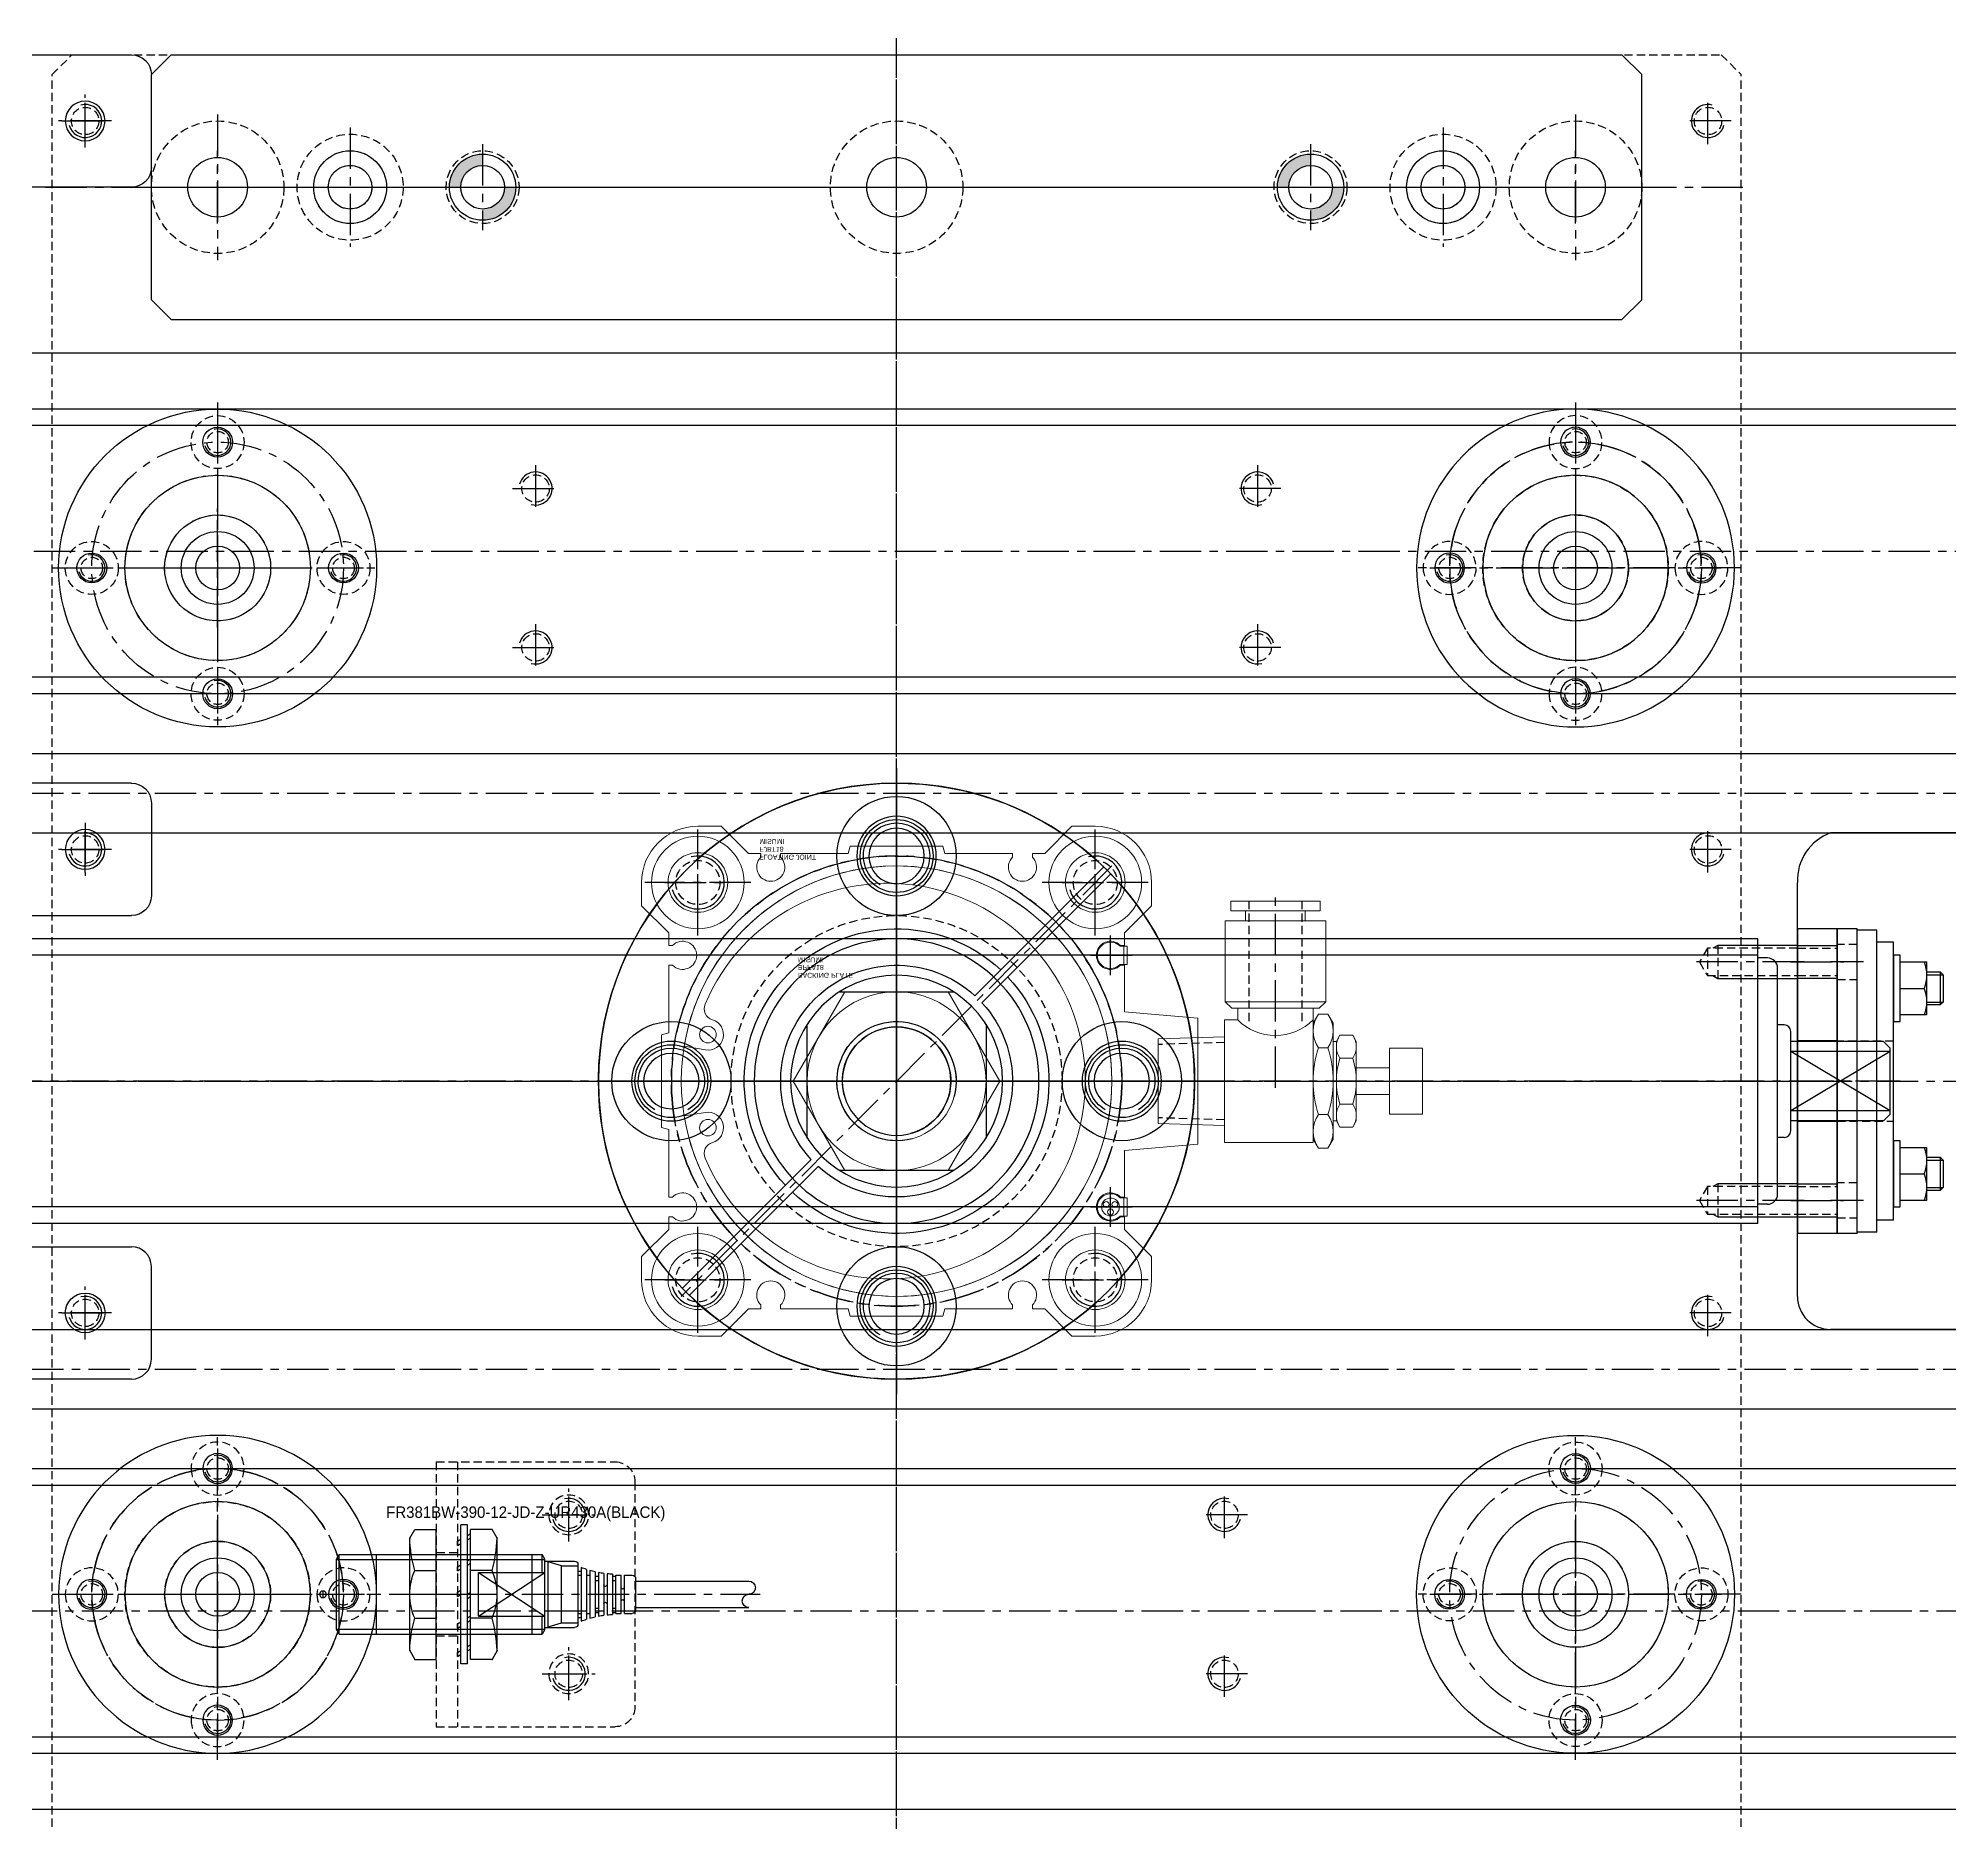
# Model space of a CAD drawing. Header units: inches. Extents: x 0 to 77285, y -118 to 40065.
# Drawn here: x 69492.1 to 69780.7, y 28602 to 28871.5 of the extents above; entities that cross this region are included whole.
import ezdxf
from ezdxf.enums import TextEntityAlignment as Align

# ---------------------------------------------------------------- set-up
doc = ezdxf.new("R2010")
doc.units = ezdxf.units.IN
doc.header["$LTSCALE"] = 5
doc.header["$MEASUREMENT"] = 0
doc.linetypes.add('CENTER', pattern=[2, 1.25, -0.25, 0.25, -0.25])
doc.linetypes.add('HIDDEN', pattern=[0.375, 0.25, -0.125])
for name, color, linetype in [('11', 1, 'CENTER'), ('22', 2, 'HIDDEN'), ('4', 4, 'Continuous'), ('44', 4, 'Continuous'), ('55', 5, 'Continuous'), ('77', 40, 'HIDDEN'), ('99', 181, 'Continuous'), ('A', 8, 'Continuous'), ('B', 123, 'Continuous'), ('BOM-T', 4, 'Continuous'), ('T', 3, 'Continuous'), ('Y', 60, 'Continuous')]:
    doc.layers.add(name, color=color, linetype=linetype)
doc.layers.add('88', color=35, linetype='Continuous', lineweight=5)
doc.styles.add('SCI', font='')
doc.styles.get("Standard").update_dxf_attribs({"font": 'arial.ttf'})
doc.styles.get('SCI').set_extended_font_data('Gulim')

# ---------------------------------------------------------------- blocks, each defined once
blk = doc.blocks.new('A$Cc19b1ef1')
for p, q in [((8.59, 13.5), (-8.59, 13.5)), ((-13.5, 8.59), (-13.5, -8.59)), ((13.5, -8.59), (13.5, 8.59)), ((-8.59, -13.5), (8.59, -13.5))]:
    blk.add_line(p, q)
for radius in [21.5, 16, 8.19]:
    blk.add_circle((0, 0), radius)
at = {"layer": '11'}
for p, q in [((0, -22.5), (0, 22.5)), ((-22.5, 0), (22.5, 0))]:
    blk.add_line(p, q, dxfattribs=at)
at = {"layer": 'T'}
blk.add_arc((0, 0), 9, 75, 15, dxfattribs=at)
blk = doc.blocks.new('A$C461d25e4')
for p, q in [((34.3, 20.4), (34.3, 17.6)), ((-15.59, 0), (-7.79, 13.5)), ((-7.79, 13.5), (7.79, 13.5)), ((7.79, 13.5), (15.59, 0)), ((63.68, 5.05), (65.12, 5.05)), ((66.94, 3.46), (68.86, 3.46)), ((-7.79, -13.5), (-15.59, 0)), ((15.59, 0), (7.79, -13.5)), ((74.4, 2), (69.4, 2)), ((74.4, -2), (69.4, -2)), ((63.68, -5.05), (65.12, -5.05)), ((66.94, -3.46), (68.86, -3.46)), ((51.5, -11), (51.5, -9.25)), ((62.9, -11), (62.9, -9.25)), ((7.79, -13.5), (-7.79, -13.5)), ((49.6, -12), (64.8, -12)), ((34.3, -17.6), (34.3, -20.4)), ((52.7, -25.7), (52.7, -24.2)), ((61.7, -25.7), (61.7, -24.2))]:
    blk.add_line(p, q)
for points in [[(7, -35.5), (7.29, -34.4), (17.5, -34.4), (17.5, -33.81, -2.42), (20.5, -33.81), (20.5, -34.4), (22.38, -34.4), (26.48, -38.5), (30, -38.5, 0.414), (38.5, -30), (38.5, -26.48), (34.4, -22.38), (34.4, -20.5), (33.8, -20.5, -2.42), (33.8, -17.5), (34.4, -17.5), (34.4, -10.47), (45.5, -9.5), (45.5, 9.5), (34.4, 10.47), (34.4, 17.5), (33.8, 17.5, -2.42), (33.8, 20.5), (34.4, 20.5), (34.4, 22.38), (38.5, 26.48), (38.5, 30, 0.414), (30, 38.5), (26.48, 38.5), (22.38, 34.4), (20.5, 34.4), (20.5, 33.8, -2.42), (17.5, 33.8), (17.5, 34.4), (7.29, 34.4), (7, 35.5), (-7, 35.5), (-7.29, 34.4), (-17.5, 34.4), (-17.5, 33.8, -2.42), (-20.5, 33.8), (-20.5, 34.4), (-22.38, 34.4), (-26.48, 38.5), (-30, 38.5, 0.414), (-38.5, 30), (-38.5, 26.48), (-34.4, 22.38), (-34.4, 20.5), (-33.81, 20.5, -2.42), (-33.81, 17.5), (-34.4, 17.5), (-34.4, 7.29), (-35.5, 7), (-35.5, -7), (-34.4, -7.29), (-34.4, -17.5), (-33.81, -17.5, -2.42), (-33.81, -20.5), (-34.4, -20.5), (-34.4, -22.38), (-38.5, -26.48), (-38.5, -30, 0.414), (-30, -38.5), (-26.48, -38.5), (-22.38, -34.4), (-20.5, -34.4), (-20.5, -33.81, -2.42), (-17.5, -33.81), (-17.5, -34.4), (-7.29, -34.4), (-7, -35.5), (7, -35.5)], [(-32.07, -5.26, 0.922), (32.5, 0, 0.922), (-32.07, 5.26), (-28.86, 4.73, 0.944), (-27.8, 9.26, -0.446), (-28.9, 11.62, -0.818), (28.5, 0, -0.818), (-28.9, -11.62, -0.446), (-27.8, -9.26, 0.944), (-28.86, -4.73)], [(34.8, 17.6), (33.73, 17.6, -2.448776), (33.73, 20.4), (34.8, 20.4)], [(49.5, 9.25), (62.9, 9.25), (62.9, -9.25, 0.414214), (51.5, -9.25), (49.5, -9.25)], [(63.68, 5.05, -0.309401), (63.68, 10.1), (65.12, 10.1, -0.309401), (65.12, 5.05, -0.154701), (65.12, -5.05, -0.309401), (65.12, -10.1), (63.68, -10.1, -0.309401), (63.68, -5.05, -0.154701)], [(66.94, 3.46, -0.309401), (66.94, 6.93), (68.86, 6.93, -0.309401), (68.86, 3.46, -0.154701), (68.86, -3.46, -0.309401), (68.86, -6.93), (66.94, -6.93, -0.309401), (66.94, -3.46, -0.154701)], [(34.8, -20.4), (33.73, -20.4, -2.448776), (33.73, -17.6), (34.8, -17.6)]]:
    blk.add_lwpolyline(points, format="xyb", close=True)
for points in [[(63.68, 10.1), (62.9, 8.75), (62.9, -8.75), (63.68, -10.1)], [(65.12, 10.1), (65.9, 8.75), (65.9, -8.75), (65.12, -10.1)], [(49.5, 6.7), (39.5, 6.39), (39.5, -6.39), (49.5, -6.7)], [(66.94, 6.93), (66.4, 6), (66.4, -6), (66.94, -6.93)], [(68.86, 6.93), (69.4, 6), (69.4, -6), (68.86, -6.93)]]:
    blk.add_lwpolyline(points)
for points in [[(65.9, 6), (66.4, 6), (66.4, -6), (65.9, -6)], [(74.4, 5), (79.4, 5), (79.4, -5), (74.4, -5)], [(49.6, -12), (50.6, -11), (63.8, -11), (64.8, -12), (64.8, -24.2), (64.8, -24.2), (49.6, -24.2), (49.6, -24.2)], [(50.45, -25.7), (63.95, -25.7), (63.95, -27.2), (50.45, -27.2)]]:
    blk.add_lwpolyline(points, close=True)
for centre, radius in [((-30, 30), 7), ((30, 30), 7), ((-30, 30), 4.5), ((0, 0), 32.5), ((30, 30), 4.5), ((32.3, 19), 1.35), ((31.65, 18.62), 0.45), ((32.3, 19.75), 0.45), ((32.95, 18.62), 0.45), ((0, 0), 13.5), ((0, 0), 9), ((-28.48, 7.03), 1.25), ((-28.48, -7.03), 1.25), ((-30, -30), 7), ((30, -30), 7), ((-30, -30), 4.5), ((30, -30), 4.5)]:
    blk.add_circle(centre, radius)
at = {"layer": '11'}
for p, q in [((-30, 38), (-30, 22)), ((0, 39.5), (0, -39.5)), ((30, 38), (30, 22)), ((-22, 30), (-38, 30)), ((38, 30), (22, 30)), ((32.3, 22), (32.3, 16)), ((29.3, 19), (36.38, 19)), ((46.5, 0), (-39.5, 0)), ((38.5, 0), (80.4, 0)), ((57.2, 1), (57.2, -28.2)), ((32.3, -16), (32.3, -22)), ((29.3, -19), (36.38, -19)), ((-30, -22), (-30, -38)), ((30, -22), (30, -38)), ((-22, -30), (-38, -30)), ((38, -30), (22, -30))]:
    blk.add_line(p, q, dxfattribs=at)
at = {"layer": '22'}
for p, q in [((49.5, 5.85), (39.5, 5.53)), ((49.5, -5.85), (39.5, -5.53)), ((53.2, -27.2), (53.2, -8.7)), ((61.2, -27.2), (61.2, -8.7))]:
    blk.add_line(p, q, dxfattribs=at)
at = {"layer": 'T'}
blk.add_arc((0, 0), 8.19, 165, 75, dxfattribs=at)
blk = doc.blocks.new('A$C2225790b')
for p, q in [((-31.29, 32.35), (-11.83, 12.89)), ((-12.89, 11.83), (-32.35, 31.29)), ((31.29, -32.35), (11.83, -12.89)), ((12.89, -11.83), (32.35, -31.29))]:
    blk.add_line(p, q)
for centre in [(0, 34), (-34, 0), (34, 0), (0, -34)]:
    blk.add_circle(centre, 4.19)
for radius, start, end in [(45, 315.955, 134.045), (45, 135.955, 314.045), (23, 316.8687, 133.1313), (17.5, 317.4563, 132.5437), (23, 136.8687, 313.1313), (17.5, 137.4563, 312.5437)]:
    blk.add_arc((0, 0), radius, start, end)
at = {"layer": '11'}
for p, q in [((0, -46), (0, 46)), ((32.52, -32.52), (-32.52, 32.52)), ((-46, 0), (46, 0))]:
    blk.add_line(p, q, dxfattribs=at)
blk.add_circle((0, 0), 34, dxfattribs=at)
at = {"layer": 'T'}
for centre in [(0, 34), (-34, 0), (34, 0), (0, -34)]:
    blk.add_arc(centre, 5, 120, 60, dxfattribs=at)
at = {"layer": 'BOM-T', "color": 4}
for s, p in [('FLOATING JOINT', (-20.72, -33.83)), ('FJBT18', (-20.72, -35.01)), ('MISUMI', (-20.72, -36.19))]:
    blk.add_text(s, height=0.75, dxfattribs=at).set_placement(p, align=Align.MIDDLE_LEFT)
blk = doc.blocks.new('A$C48e41ac9')
for centre, radius in [((0, 0), 45), ((0, 34), 6), ((-34, 0), 6), ((34, 0), 6), ((0, -34), 6)]:
    blk.add_circle(centre, radius)
at = {"layer": '11'}
for p, q in [((0, -47.25), (0, 47.25)), ((-47.25, 0), (47.25, 0))]:
    blk.add_line(p, q, dxfattribs=at)
blk.add_circle((0, 0), 34, dxfattribs=at)
at = {"layer": 'BOM-T', "color": 4}
for s, p in [('BACKING PLATE', (-14.89, -15.98)), ('BPFA18', (-14.89, -17.16)), ('MISUMI', (-14.89, -18.34))]:
    blk.add_text(s, height=0.75, dxfattribs=at).set_placement(p, align=Align.MIDDLE_LEFT)
blk = doc.blocks.new('A$C155e952e')
for p, q in [((-4, 18.31), (-3.24, 19.63)), ((-4, 18.31), (-4, 1.31)), ((-3.24, 19.63), (0, 19.63)), ((0, 19.63), (0, 0)), ((-3.24, 13.41), (0, 13.41)), ((-3.24, 6.22), (0, 6.22)), ((-4, 1.31), (-3.24, 0)), ((-3.24, 0), (0, 0))]:
    blk.add_line(p, q)
for centre, radius, start, end in [((17.82, 19.18), 21.84, 182.2649, 195.323), ((4.92, 9.81), 8.92, 156.1938, 179.9413), ((4.92, 9.82), 8.92, 180.0587, 203.8062), ((17.82, 0.45), 21.84, 164.677, 177.7351)]:
    blk.add_arc(centre, radius, start, end)
for p in [(-4, 18.31), (-4, 18.31), (-3.24, 19.63), (-4, 1.31)]:
    blk.add_point(p)
blk = doc.blocks.new('A$C8b6cfe8f')
for p, q in [((0, 9.4), (0.5, 9.1)), ((0, 9.4), (0, 8.76)), ((0, 8.76), (0.5, 8.46)), ((0.5, 10.5), (0.5, -10.5)), ((1.5, 10.5), (0.5, 10.5)), ((1.5, 10.5), (1.5, -10.5)), ((1.5, 8.51), (2, 8.22)), ((1.5, 7.87), (2, 7.58)), ((2, 8.22), (2, 7.58)), ((0, 5.09), (0, 4.45)), ((0, 5.09), (0.5, 4.79)), ((0, 4.45), (0.5, 4.15)), ((1.5, 4.2), (2, 3.91)), ((1.5, 3.56), (2, 3.27)), ((2, 3.91), (2, 3.27)), ((0, 0.32), (0, -0.32)), ((0, 0.32), (0.5, 0.03)), ((1.5, 0.61), (2, 0.32)), ((2, 0.32), (2, -0.32)), ((0, -0.32), (0.5, -0.61)), ((1.5, -0.03), (2, -0.32)), ((0, -3.53), (0, -4.17)), ((0, -3.53), (0.5, -3.83)), ((0, -4.17), (0.5, -4.47)), ((1.5, -4.41), (2, -4.71)), ((1.5, -5.05), (2, -5.35)), ((2, -4.71), (2, -5.35)), ((0, -7.37), (0, -8.01)), ((0, -7.37), (0.5, -7.67)), ((0, -8.01), (0.5, -8.31)), ((1.5, -8.25), (2, -8.55)), ((2, -8.55), (2, -9.19)), ((1.5, -10.5), (0.5, -10.5)), ((1.5, -8.89), (2, -9.19))]:
    blk.add_line(p, q)
blk = doc.blocks.new('A$Ce7fb24a1')
for p, q in [((2.9, 5.25), (3.33, 6)), ((3.33, 6), (34, 6)), ((3.33, 6), (3.33, -6)), ((34.4, 5.3), (34, 6)), ((34, 6), (34, 3.32)), ((2.9, -5.25), (2.9, 5.25)), ((24.4, 3.32), (34.4, 3.32)), ((24.4, 3.32), (24.4, -3.32)), ((34.4, 5.3), (34.4, -5.3)), ((34.4, 5), (34.9, 5)), ((34.4, 5), (38.9, 5)), ((34.9, 5), (34.9, -5)), ((34.9, 4.92), (36.9, 4.3)), ((36.9, 4.3), (36.9, -4.3)), ((36.9, 4.3), (39.4, 4.3)), ((39.4, -4.5), (39.4, 4.5)), ((39.4, 3.5), (39.9, 3.5)), ((39.4, 2.9), (39.9, 2.9)), ((39.9, -4.05), (39.9, 4.05)), ((40.7, -3.76), (40.7, 3.76)), ((40.7, 2.9), (41.2, 2.9)), ((41.2, -3.6), (41.2, 3.6)), ((42, -3.39), (42, 3.39)), ((42.5, -3.29), (42.5, 3.29)), ((43.3, -3.15), (43.3, 3.15)), ((43.8, -3.09), (43.8, 3.1)), ((44.6, -3.03), (44.6, 3.03)), ((45.1, 2.9), (45.9, 2.9)), ((45.1, 2.9), (45.1, -2.9)), ((45.9, 2.9), (45.9, -2.9)), ((46.4, 2.9), (47.6, 2.9)), ((46.4, 2.9), (46.4, -2.9)), ((42, 2.75), (42.5, 2.75)), ((42, 2.07), (42.5, 2.07)), ((44.6, 2.75), (45.1, 2.75)), ((44.6, 2.07), (45.1, 2.07)), ((48.1, -2.4), (48.1, 2.4)), ((48.1, 2), (65.2, 2)), ((42, -2.08), (42.5, -2.08)), ((42, -2.75), (42.5, -2.75)), ((44.6, -2.08), (45.1, -2.08)), ((44.6, -2.75), (45.1, -2.75)), ((48.1, -2), (65.2, -2)), ((3.33, -6), (2.9, -5.25)), ((24.4, -3.32), (34.4, -3.32)), ((34, -3.32), (34, -6)), ((34.4, -5.3), (34, -6)), ((34.4, -5), (38.9, -5)), ((36.9, -4.3), (34.9, -4.92)), ((36.9, -4.3), (39.4, -4.3)), ((39.4, -2.9), (39.9, -2.9)), ((39.4, -3.5), (39.9, -3.5)), ((40.7, -2.9), (41.2, -2.9)), ((45.1, -2.9), (45.9, -2.9)), ((46.4, -2.9), (47.6, -2.9)), ((3.33, -6), (34, -6))]:
    blk.add_line(p, q)
for centre, radius, start, end in [((38.9, 4.5), 0.5, 0, 90), ((45.27, 17.52), 14.5, 248.279, 251.645), ((45.27, 17.52), 14.5, 253.714, 256.982), ((45.27, 17.52), 14.5, 259.002, 262.207), ((45.27, 17.52), 14.5, 264.196, 267.367), ((47.6, 2.4), 0.5, 0, 90), ((43.55, 1.45), 0.25, 180, 270), ((43.55, 1.45), 0.25, 270, 0), ((46.15, 1.05), 0.25, 180, 0), ((65.2, 1), 1, 90, 270), ((65.2, -1), 1, 270, 90), ((43.55, -1.45), 0.25, 90, 180), ((43.55, -1.45), 0.25, 0, 90), ((46.15, -1.05), 0.25, 0, 180), ((47.6, -2.4), 0.5, 270, 0), ((38.9, -4.5), 0.5, 270, 0), ((45.27, -17.52), 14.5, 108.355, 111.721), ((45.27, -17.52), 14.5, 103.018, 106.286), ((45.27, -17.52), 14.5, 97.7934, 100.998), ((45.27, -17.52), 14.5, 92.6334, 95.8036)]:
    blk.add_arc(centre, radius, start, end)
at = {"layer": '11'}
for p, q in [((0.9, -0.5), (0.9, 0.5)), ((0.9, 0), (66.93, 0))]:
    blk.add_line(p, q, dxfattribs=at)
blk.add_circle((0.9, 0), 0.5, dxfattribs=at)
at = {"layer": 'A'}
for p, q in [((9, 6), (9, -6)), ((32.5, 6), (32.5, -6)), ((24.4, 3.32), (34.4, -3.32)), ((24.4, -3.32), (34.4, 3.32))]:
    blk.add_line(p, q, dxfattribs=at)
at = {"layer": 'T'}
for p, q in [((2.9, 5.25), (34.4, 5.25)), ((2.9, -5.25), (34.4, -5.25))]:
    blk.add_line(p, q, dxfattribs=at)
blk = doc.blocks.new('A$C4cbbdcd7')
for p, q in [((0, -20), (0, 20)), ((0, 20), (27, 20, 0)), ((3.2, -20), (3.2, 20)), ((30, -17, 0), (30, 17, 0)), ((0, -20), (27, -20, 0))]:
    blk.add_line(p, q)
for centre in [(20, 12, 0), (20, -12, 0)]:
    blk.add_circle(centre, 3)
for centre, start, end in [((27, 17), 0, 90), ((27, -17), 270, 0)]:
    blk.add_arc(centre, 3, start, end)
at = {"layer": '11'}
for p, q in [((20, 16, 0), (20, 8, 0)), ((16, 12, 0), (24, 12, 0)), ((-1, 0), (4.2, 0)), ((20, -8, 0), (20, -16, 0)), ((16, -12, 0), (24, -12, 0))]:
    blk.add_line(p, q, dxfattribs=at)
at = {"layer": '22'}
for p, q in [((0, 6.25), (3.2, 6.25)), ((3.2, -6.25), (0, -6.25))]:
    blk.add_line(p, q, dxfattribs=at)
blk = doc.blocks.new('A$C8cd69f33')
for centre, radius in [((0, 0), 24), ((0, 19), 2.25), ((0, 0), 14), ((0, 0), 8), ((-19, 0), 2.25), ((19, 0), 2.25), ((0, -19), 2.25)]:
    blk.add_circle(centre, radius)
at = {"layer": '11'}
for p, q in [((0, 25), (0, -25)), ((-25, 0), (25, 0))]:
    blk.add_line(p, q, dxfattribs=at)
blk.add_circle((0, 0), 19, dxfattribs=at)
at = {"layer": '22'}
for centre in [(0, 19), (-19, 0), (19, 0), (0, -19)]:
    blk.add_circle(centre, 4, dxfattribs=at)
blk = doc.blocks.new('A$Cb7150516E')
for p, q in [((15, 100), (-7, 100)), ((15, 100), (11.8, 100)), ((11.8, 100), (11.8, 100)), ((15, 100), (15, -30)), ((-10, 83), (-10, 97)), ((-7, 80), (15, 80)), ((11.8, 80), (11.8, -10)), ((-7, -10), (15, -10)), ((-10, -13), (-10, -27)), ((15, -30), (-7, -30)), ((15, -30), (11.8, -30)), ((11.8, -30), (11.8, -30))]:
    blk.add_line(p, q)
for centre in [(0, 90), (0, -20)]:
    blk.add_circle(centre, 3)
for centre, start, end in [((-7, 97), 90, 180), ((-7, 83), 180, 270), ((-7, -13), 90, 180), ((-7, -27), 180, 270)]:
    blk.add_arc(centre, 3, start, end)
at = {"layer": '11'}
for p, q in [((10.8, 95.5), (16, 95.5)), ((0, 86), (0, 94)), ((-4, 90), (4, 90)), ((0, -16), (0, -24)), ((-4, -20), (4, -20)), ((10.8, -25.51), (16, -25.51))]:
    blk.add_line(p, q, dxfattribs=at)
at = {"layer": '22'}
for p, q in [((11.8, 80), (11.8, 100)), ((11.8, 97.12), (15, 97.12)), ((11.8, 93.88), (15, 93.88)), ((11.8, -30), (11.8, -10)), ((11.8, -23.88), (15, -23.88)), ((11.8, -27.13), (15, -27.13))]:
    blk.add_line(p, q, dxfattribs=at)
at = {"layer": 'T'}
for p, q in [((11.8, 97.5), (15, 97.5)), ((11.8, 93.5), (15, 93.5)), ((11.8, -23.51), (15, -23.51)), ((11.8, -27.51), (15, -27.51))]:
    blk.add_line(p, q, dxfattribs=at)
blk = doc.blocks.new('A$C22a9786e')
for p, q in [((32.5, -367), (32.5, 35)), ((32.5, 35), (105, 35, 0)), ((105, 35, 0), (105, -25, 0)), ((180, 35), (180, -25)), ((252.5, 35), (180, 35)), ((252.5, 35), (252.5, -367)), ((175, -30), (112.5, -30, 0)), ((252.5, -367), (32.5, -367))]:
    blk.add_line(p, q)
for centre, radius in [((65, -63.5, 0), 5.5), ((65, -63.5, 0), 3.3), ((220, -63.5, 0), 5.5), ((220, -63.5, 0), 3.3), ((142.5, -132), 9), ((142.5, -132), 5.5), ((108.5, -166), 9), ((176.5, -166), 9), ((108.5, -166), 5.5), ((176.5, -166), 5.5), ((142.5, -200), 9), ((142.5, -200), 5.5), ((65, -268.5, 0), 5.5), ((65, -268.5, 0), 3.3), ((220, -268.5, 0), 5.5), ((220, -268.5, 0), 3.3)]:
    blk.add_circle(centre, radius)
for centre, radius, start, end in [((112.19, -22.34, 0), 7.67, 200.3083, 272.3116), ((175, -25, 0), 5, 270, 0)]:
    blk.add_arc(centre, radius, start, end)
at = {"layer": '11'}
for p, q in [((42.5, 36), (42.5, 19.21)), ((99, 36), (99, 19.21)), ((142.5, -368), (142.5, 36)), ((186, 36), (186, 19.21)), ((242.5, 36), (242.5, 19.21)), ((124.5, -29, 0), (124.5, -45.79, 0)), ((160.5, -29), (160.5, -45.79)), ((65, -72.5, 0), (65, -54.5, 0)), ((220, -72.5, 0), (220, -54.5, 0)), ((56, -63.5, 0), (74, -63.5, 0)), ((211, -63.5, 0), (229, -63.5, 0)), ((263.5, -166), (21.5, -166)), ((65, -277.5, 0), (65, -259.5, 0)), ((220, -277.5, 0), (220, -259.5, 0)), ((74, -268.5, 0), (56, -268.5, 0)), ((229, -268.5, 0), (211, -268.5, 0)), ((42.5, -368), (42.5, -351.21)), ((99, -368, 0), (99, -351.21, 0)), ((186, -368), (186, -351.21)), ((242.5, -368), (242.5, -351.21))]:
    blk.add_line(p, q, dxfattribs=at)
blk.add_circle((142.5, -166), 34, dxfattribs=at)
at = {"layer": '22'}
for p, q in [((40.43, 35), (40.43, 21.4)), ((44.57, 21.4), (44.57, 35)), ((96.93, 35), (96.93, 21.4)), ((101.07, 21.4), (101.07, 35)), ((183.93, 35), (183.93, 21.4)), ((188.07, 21.4), (188.07, 35)), ((240.43, 35), (240.43, 21.4)), ((244.57, 21.4), (244.57, 35)), ((40, 23), (45, 23)), ((40.43, 21.4), (42.5, 20.21)), ((40.43, 21.4), (44.57, 21.4)), ((42.5, 20.21), (44.57, 21.4)), ((96.5, 23), (101.5, 23)), ((96.93, 21.4), (99, 20.21)), ((96.93, 21.4), (101.07, 21.4)), ((99, 20.21), (101.07, 21.4)), ((183.5, 23), (188.5, 23)), ((183.93, 21.4), (186, 20.21)), ((183.93, 21.4), (188.07, 21.4)), ((186, 20.21), (188.07, 21.4)), ((240, 23), (245, 23)), ((240.43, 21.4), (242.5, 20.21)), ((240.43, 21.4), (244.57, 21.4)), ((242.5, 20.21), (244.57, 21.4)), ((122.43, -30, 0), (122.43, -43.6, 0)), ((126.57, -43.6, 0), (126.57, -30, 0)), ((158.43, -30), (158.43, -43.6)), ((162.57, -43.6), (162.57, -30)), ((122, -42, 0), (127, -42, 0)), ((158, -42), (163, -42)), ((122.43, -43.6, 0), (124.5, -44.79, 0)), ((122.43, -43.6, 0), (126.57, -43.6, 0)), ((124.5, -44.79, 0), (126.57, -43.6, 0)), ((158.43, -43.6), (160.5, -44.79)), ((158.43, -43.6), (162.57, -43.6)), ((160.5, -44.79), (162.57, -43.6)), ((42.5, -352.21), (40.43, -353.4)), ((40.43, -353.4), (40.43, -367)), ((44.57, -353.4), (40.43, -353.4)), ((44.57, -353.4), (42.5, -352.21)), ((44.57, -367), (44.57, -353.4)), ((99, -352.21, 0), (96.93, -353.4, 0)), ((96.93, -353.4, 0), (96.93, -367, 0)), ((101.07, -353.4, 0), (96.93, -353.4, 0)), ((101.07, -353.4, 0), (99, -352.21, 0)), ((101.07, -367, 0), (101.07, -353.4, 0)), ((186, -352.21), (183.93, -353.4)), ((183.93, -353.4), (183.93, -367)), ((188.07, -353.4), (183.93, -353.4)), ((188.07, -353.4), (186, -352.21)), ((188.07, -367), (188.07, -353.4)), ((242.5, -352.21), (240.43, -353.4)), ((240.43, -353.4), (240.43, -367)), ((244.57, -353.4), (240.43, -353.4)), ((244.57, -353.4), (242.5, -352.21)), ((244.57, -367), (244.57, -353.4)), ((45, -355), (40, -355)), ((101.5, -355, 0), (96.5, -355, 0)), ((188.5, -355), (183.5, -355)), ((245, -355), (240, -355))]:
    blk.add_line(p, q, dxfattribs=at)
for centre in [(65, -63.5, 0), (220, -63.5, 0), (65, -268.5, 0), (220, -268.5, 0)]:
    blk.add_circle(centre, 8, dxfattribs=at)
at = {"layer": 'T'}
for p, q in [((40, 35), (40, 23)), ((45, 23), (45, 35)), ((96.5, 35), (96.5, 23)), ((101.5, 23), (101.5, 35)), ((183.5, 35), (183.5, 23)), ((188.5, 23), (188.5, 35)), ((240, 35), (240, 23)), ((245, 23), (245, 35)), ((40, 23), (40.43, 22.25)), ((44.57, 22.25), (45, 23)), ((96.5, 23), (96.93, 22.25)), ((101.07, 22.25), (101.5, 23)), ((183.5, 23), (183.93, 22.25)), ((188.07, 22.25), (188.5, 23)), ((240, 23), (240.43, 22.25)), ((244.57, 22.25), (245, 23)), ((122, -30, 0), (122, -42, 0)), ((127, -42, 0), (127, -30, 0)), ((158, -30), (158, -42)), ((163, -42), (163, -30)), ((122, -42, 0), (122.43, -42.75, 0)), ((126.57, -42.75, 0), (127, -42, 0)), ((158, -42), (158.43, -42.75)), ((162.57, -42.75), (163, -42)), ((40.43, -354.25), (40, -355)), ((45, -355), (44.57, -354.25)), ((96.93, -354.25, 0), (96.5, -355, 0)), ((101.5, -355, 0), (101.07, -354.25, 0)), ((183.93, -354.25), (183.5, -355)), ((188.5, -355), (188.07, -354.25)), ((240.43, -354.25), (240, -355)), ((245, -355), (244.57, -354.25)), ((40, -355), (40, -367)), ((45, -367), (45, -355)), ((96.5, -355, 0), (96.5, -367, 0)), ((101.5, -367, 0), (101.5, -355, 0)), ((183.5, -355), (183.5, -367)), ((188.5, -367), (188.5, -355)), ((240, -355), (240, -367)), ((245, -367), (245, -355))]:
    blk.add_line(p, q, dxfattribs=at)
blk = doc.blocks.new('A$C9060243b')
for p, q in [((-21.5, 35), (-21.5, -355)), ((-19, 35), (-19, -355)), ((19, 35), (19, -355)), ((21.5, 35), (21.5, -355))]:
    blk.add_line(p, q)
at = {"layer": '11'}
blk.add_line((0, 56), (0, -378), dxfattribs=at)
blk = doc.blocks.new('A$C0221f32c')
for p, q in [((-6, -367), (-6, 35)), ((-6, 35), (6, 35)), ((6, -367), (6, 35)), ((-6, -367), (6, -367))]:
    blk.add_line(p, q)
at = {"layer": '11'}
blk.add_line((0, -368), (0, 36), dxfattribs=at)
at = {"layer": '22'}
for p, q in [((-2.07, 21.4), (-2.07, 35)), ((2.07, 35), (2.07, 21.4)), ((2.5, 23), (-2.5, 23)), ((0, 20.21), (-2.07, 21.4)), ((2.07, 21.4), (-2.07, 21.4)), ((2.07, 21.4), (0, 20.21)), ((0, -352.21), (-2.07, -353.4)), ((-2.07, -353.4), (-2.07, -367)), ((2.07, -353.4), (-2.07, -353.4)), ((2.07, -353.4), (0, -352.21)), ((2.07, -367), (2.07, -353.4)), ((2.5, -355), (-2.5, -355))]:
    blk.add_line(p, q, dxfattribs=at)
at = {"layer": 'T'}
for p, q in [((-2.5, 23), (-2.5, 35)), ((2.5, 35), (2.5, 23)), ((-2.07, 22.25), (-2.5, 23)), ((2.5, 23), (2.07, 22.25)), ((-2.07, -354.25), (-2.5, -355)), ((2.5, -355), (2.07, -354.25)), ((-2.5, -355), (-2.5, -367)), ((2.5, -367), (2.5, -355))]:
    blk.add_line(p, q, dxfattribs=at)
blk = doc.blocks.new('A$Cd609bd9b')
for p, q in [((-5, 55), (-6, 54)), ((5, 55), (-5, 55)), ((-4.47, 55), (-4.47, 40)), ((-4.47, 55), (4.47, 40)), ((4.47, 55), (-4.47, 40)), ((4.47, 55), (4.47, 40)), ((5, 55), (6, 54)), ((-6, 54), (-6, 40)), ((6, 54), (6, 40)), ((17.06, 38), (-17.06, 38)), ((-8.5, 39), (-8.5, 38)), ((7.5, 40), (-7.5, 40)), ((8.5, 39), (8.5, 38)), ((21.5, 35), (-21.5, 35)), ((-21.5, 35), (-21.5, -290)), ((-19, 35), (-19, -290)), ((-18.6, 36.46), (-18.6, 35)), ((18.6, 36.46), (18.6, 35)), ((19, 35), (19, -290)), ((21.5, 35), (21.5, -290))]:
    blk.add_line(p, q)
for centre, radius, start, end in [((-17.06, 36.46), 1.54, 90, 180), ((-7.5, 39), 1, 90, 180), ((7.5, 39), 1, 0, 90), ((17.06, 36.46), 1.54, 0, 90)]:
    blk.add_arc(centre, radius, start, end)
at = {"layer": '11'}
blk.add_line((0, 56), (0, -313), dxfattribs=at)
blk = doc.blocks.new('A$C9ebf635e')
for p, q in [((-5, 52), (-6, 51)), ((-5, 52), (5, 52)), ((-4.47, 52), (-4.47, 40)), ((4.47, 52), (-4.47, 40)), ((-4.47, 52), (4.47, 40)), ((4.47, 52), (4.47, 40)), ((5, 52), (6, 51)), ((-6, 51), (-6, 40)), ((6, 51), (6, 40)), ((-17.06, 38), (17.06, 38)), ((-11, 39), (-11, 38.5)), ((-11, 38.5), (11, 38.5)), ((-10, 40), (10, 40)), ((-9.75, 38), (-9.75, 38.5)), ((9.75, 38), (9.75, 38.5)), ((11, 39), (11, 38.5)), ((-21.5, 35), (21.5, 35)), ((-21.5, -355), (-21.5, 35)), ((-19, -355), (-19, 35)), ((-18.6, 36.46), (-18.6, 35)), ((18.6, 36.46), (18.6, 35)), ((19, -355), (19, 35)), ((21.5, -355), (21.5, 35)), ((-21.5, -355), (21.5, -355)), ((-18.6, -356.46), (-18.6, -355)), ((18.6, -356.46), (18.6, -355)), ((-17.06, -358), (17.06, -358)), ((-8.5, -359), (-8.5, -358)), ((-7.5, -360), (7.5, -360)), ((-6, -371), (-6, -360)), ((-4.47, -372), (-4.47, -360)), ((4.47, -372), (-4.47, -360)), ((-4.47, -372), (4.47, -360)), ((4.47, -372), (4.47, -360)), ((6, -371), (6, -360)), ((8.5, -359), (8.5, -358)), ((-5, -372), (-6, -371)), ((-5, -372), (5, -372)), ((5, -372), (6, -371))]:
    blk.add_line(p, q)
for centre, radius, start, end in [((-17.06, 36.46), 1.54, 90, 180), ((-10, 39), 1, 90, 180), ((10, 39), 1, 0, 90), ((17.06, 36.46), 1.54, 0, 90), ((-17.06, -356.46), 1.54, 180, 270), ((17.06, -356.46), 1.54, 270, 0), ((-7.5, -359), 1, 180, 270), ((7.5, -359), 1, 270, 0)]:
    blk.add_arc(centre, radius, start, end)
at = {"layer": '11'}
blk.add_line((0, -373), (0, 53), dxfattribs=at)
at = {"layer": '44', "style": 'SCI'}
blk.add_text('FR381BW-390-12-JD-Z-UR430A(BLACK)', height=1.7308, rotation=90, dxfattribs=at).set_placement((-14.91, -215.98), align=Align.MIDDLE_CENTER)
blk = doc.blocks.new('A$C1f6ac799')
for p, q in [((-23, 0), (23, 0)), ((-23, 0), (-23, -6)), ((-6.1, 0), (-6.1, -6)), ((6.1, 0), (6.1, -6)), ((23, 0), (23, -6)), ((-23, -6), (23, -6))]:
    blk.add_line(p, q)
at = {"layer": '11'}
for p, q in [((-18, -7), (-18, 1)), ((0, -8), (0, 2)), ((18, -7), (18, 1))]:
    blk.add_line(p, q, dxfattribs=at)
at = {"layer": '22'}
for p, q in [((-20.07, -6), (-20.07, 0)), ((-15.93, -6), (-15.93, 0)), ((15.93, -6), (15.93, 0)), ((20.07, -6), (20.07, 0))]:
    blk.add_line(p, q, dxfattribs=at)
at = {"layer": 'T'}
for p, q in [((-20.5, -6), (-20.5, 0)), ((-15.5, 0), (-15.5, -6)), ((15.5, -6), (15.5, 0)), ((20.5, -6), (20.5, 0))]:
    blk.add_line(p, q, dxfattribs=at)
blk = doc.blocks.new('A$Cc553b2fb')
for p, q in [((29.5, 252), (32.5, 255)), ((336.5, 255), (32.5, 255)), ((29.5, 3), (29.5, 252)), ((32.5, 0), (29.5, 3)), ((336.5, 0), (32.5, 0))]:
    blk.add_line(p, q)
for centre, radius in [((39.5, 250, 0), 2.07), ((149.5, 250, 0), 2.07), ((219.5, 250, 0), 2.07), ((107, 249, 0), 1.62), ((262, 249, 0), 1.62), ((107, 230, 0), 14), ((262, 230, 0), 14), ((49.5, 230), 10), ((88, 230, 0), 1.62), ((126, 230, 0), 1.62), ((243, 230, 0), 1.62), ((281, 230, 0), 1.62), ((49.5, 210), 8), ((49.5, 210), 3.3), ((107, 211, 0), 1.62), ((262, 211, 0), 1.62), ((95, 182, 0), 2.07), ((119, 182, 0), 2.07), ((250, 177, 0), 2.07), ((274, 177, 0), 2.07), ((154.5, 157.5), 3.32), ((214.5, 157.5), 3.32), ((184.5, 127.5), 25), ((49.5, 127.5), 10), ((154.5, 97.5), 3.32), ((214.5, 97.5), 3.32), ((250, 78, 0), 2.07), ((274, 78, 0), 2.07), ((95, 73, 0), 2.07), ((119, 73, 0), 2.07), ((49.5, 45, -4258.9), 8), ((49.5, 45, -4258.9), 3.3), ((107, 44, 0), 1.62), ((262, 44, 0), 1.62), ((107, 25, 0), 14), ((262, 25, 0), 14), ((49.5, 25), 10), ((88, 25, 0), 1.62), ((126, 25, 0), 1.62), ((243, 25, 0), 1.62), ((281, 25, 0), 1.62), ((39.5, 5, 0), 2.07), ((107, 6, 0), 1.62), ((149.5, 5, 0), 2.07), ((219.5, 5, 0), 2.07), ((262, 6, 0), 1.62)]:
    blk.add_circle(centre, radius)
at = {"layer": '11'}
for p, q in [((184.5, -16), (184.5, 261)), ((49.5, -1), (49.5, 256)), ((39.5, 253.5, 0), (39.5, 246.5, 0)), ((107, 208, 0), (107, 252, 0)), ((149.5, 253.5, 0), (149.5, 246.5, 0)), ((219.5, 253.5, 0), (219.5, 246.5, 0)), ((262, 208, 0), (262, 252, 0)), ((43, 250, 0), (36, 250, 0)), ((153, 250, 0), (146, 250, 0)), ((223, 250, 0), (216, 250, 0)), ((38.5, 230), (60.5, 230)), ((85, 230, 0), (129, 230, 0)), ((240, 230, 0), (284, 230, 0)), ((40.5, 210), (58.5, 210)), ((95, 185.5, 0), (95, 178.5, 0)), ((119, 185.5, 0), (119, 178.5, 0)), ((91.5, 182, 0), (98.5, 182, 0)), ((115.5, 182, 0), (122.5, 182, 0)), ((250, 180.5, 0), (250, 173.5, 0)), ((274, 180.5, 0), (274, 173.5, 0)), ((253.5, 177, 0), (246.5, 177, 0)), ((277.5, 177, 0), (270.5, 177, 0)), ((154.5, 152.5), (154.5, 162.5)), ((214.5, 152.5), (214.5, 162.5)), ((159.5, 157.5), (149.5, 157.5)), ((219.5, 157.5), (209.5, 157.5)), ((342, 127.5), (27, 127.5)), ((154.5, 92.5), (154.5, 102.5)), ((214.5, 92.5), (214.5, 102.5)), ((159.5, 97.5), (149.5, 97.5)), ((219.5, 97.5), (209.5, 97.5)), ((250, 74.5, 0), (250, 81.5, 0)), ((274, 74.5, 0), (274, 81.5, 0)), ((253.5, 78, 0), (246.5, 78, 0)), ((277.5, 78, 0), (270.5, 78, 0)), ((95, 69.5, 0), (95, 76.5, 0)), ((119, 69.5, 0), (119, 76.5, 0)), ((91.5, 73, 0), (98.5, 73, 0)), ((115.5, 73, 0), (122.5, 73, 0)), ((107, 3, 0), (107, 47, 0)), ((262, 3, 0), (262, 47, 0)), ((40.5, 45, -4258.9), (58.5, 45, -4258.9)), ((38.5, 25), (60.5, 25)), ((85, 25, 0), (129, 25, 0)), ((240, 25, 0), (284, 25, 0)), ((39.5, 1.5, 0), (39.5, 8.5, 0)), ((149.5, 1.5, 0), (149.5, 8.5, 0)), ((219.5, 1.5, 0), (219.5, 8.5, 0)), ((43, 5, 0), (36, 5, 0)), ((153, 5, 0), (146, 5, 0)), ((223, 5, 0), (216, 5, 0))]:
    blk.add_line(p, q, dxfattribs=at)
for centre in [(107, 230, 0), (262, 230, 0), (107, 25, 0), (262, 25, 0)]:
    blk.add_circle(centre, 19, dxfattribs=at)
at = {"layer": '22'}
for centre in [(49.5, 210), (49.5, 45, -4258.9)]:
    blk.add_circle(centre, 5.5, dxfattribs=at)
at = {"layer": 'T'}
for centre, radius, start, end in [((39.5, 250, 0), 2.5, 165, 75), ((149.5, 250, 0), 2.5, 165, 75), ((219.5, 250, 0), 2.5, 165, 75), ((107, 249, 0), 2, 285, 195), ((262, 249, 0), 2, 285, 195), ((88, 230, 0), 2, 285, 195), ((126, 230, 0), 2, 285, 195), ((243, 230, 0), 2, 285, 195), ((281, 230, 0), 2, 285, 195), ((107, 211, 0), 2, 285, 195), ((262, 211, 0), 2, 285, 195), ((95, 182, 0), 2.5, 105, 15), ((119, 182, 0), 2.5, 105, 15), ((250, 177, 0), 2.5, 165, 75), ((274, 177, 0), 2.5, 165, 75), ((154.5, 157.5), 4, 285, 195), ((214.5, 157.5), 4, 285, 195), ((154.5, 97.5), 4, 285, 195), ((214.5, 97.5), 4, 285, 195), ((250, 78, 0), 2.5, 285, 195), ((274, 78, 0), 2.5, 285, 195), ((95, 73, 0), 2.5, 345, 255), ((119, 73, 0), 2.5, 345, 255), ((107, 44, 0), 2, 285, 195), ((262, 44, 0), 2, 285, 195), ((88, 25, 0), 2, 285, 195), ((126, 25, 0), 2, 285, 195), ((243, 25, 0), 2, 285, 195), ((281, 25, 0), 2, 285, 195), ((39.5, 5, 0), 2.5, 285, 195), ((107, 6, 0), 2, 285, 195), ((149.5, 5, 0), 2.5, 285, 195), ((219.5, 5, 0), 2.5, 285, 195), ((262, 6, 0), 2, 285, 195)]:
    blk.add_arc(centre, radius, start, end, dxfattribs=at)
blk = doc.blocks.new('A$C8a4d88c8')
h = blk.add_hatch(color=256)
h.dxf.hatch_style = 1
h.paths.add_polyline_path([(-3.3, 145), (-5, 145, 0.414214), (0, 140), (0, 141.7, -0.414214)])
h.paths.add_polyline_path([(0, 150), (0, 148.3, -0.414214), (3.3, 145), (5, 145, 0.414214)])
h = blk.add_hatch(color=256)
h.dxf.hatch_style = 1
h.paths.add_polyline_path([(-3.3, 20), (-5, 20, 0.414214), (0, 15), (0, 16.7, -0.414214)])
h.paths.add_polyline_path([(0, 25), (0, 23.3, -0.414214), (3.3, 20), (5, 20, 0.414214)])
for p, q in [((-20, 192, 0), (-17, 195, 0)), ((17, 195, 0), (-17, 195, 0)), ((20, 192, 0), (17, 195, 0)), ((-20, -27, 0), (-20, 192, 0)), ((20, -27, 0), (20, 192, 0)), ((-17, -30, 0), (-20, -27, 0)), ((17, -30, 0), (20, -27, 0)), ((17, -30, 0), (-17, -30, 0))]:
    blk.add_line(p, q)
for centre, radius in [((0, 185, -4258.9), 4.5), ((0, 165, -4258.9), 5.5), ((0, 165, -4258.9), 3.3), ((0, 145, -4258.9), 5), ((0, 145, -4258.9), 3.3), ((0, 82.5, 0), 4.5), ((0, 20, 0), 5), ((0, 20, 0), 3.3), ((0, 0, 0), 5.5), ((0, 0, 0), 3.3), ((0, -20, 0), 4.5)]:
    blk.add_circle(centre, radius)
at = {"layer": '11'}
for p, q in [((0, -31, 0), (0, 196, 0)), ((5.5, 185, -4258.9), (-5.5, 185, -4258.9)), ((-9, 165, -4258.9), (9, 165, -4258.9)), ((-6.5, 145, -4258.9), (6.5, 145, -4258.9)), ((21, 82.5, 0), (-21, 82.5, 0)), ((-6.5, 20, 0), (6.5, 20, 0)), ((-9, 0, 0), (9, 0, 0)), ((5.5, -20, 0), (-5.5, -20, 0))]:
    blk.add_line(p, q, dxfattribs=at)
at = {"layer": '22'}
for centre, radius in [((0, 165, -4258.9), 8), ((0, 145, -4258.9), 5.5), ((0, 20, 0), 5.5), ((0, 0, 0), 8)]:
    blk.add_circle(centre, radius, dxfattribs=at)
blk = doc.blocks.new('A$C9632139dE')
for p, q in [((-5, -3), (-5, 0)), ((41, 0), (-5, 0)), ((41, -3), (41, 0)), ((41, -3), (-5, -3)), ((-4.8, -6), (-4.8, -3)), ((40.8, -6), (40.8, -3)), ((40.8, -6), (-4.8, -6)), ((-3, -8.5), (-3, -6)), ((39, -8.5), (-3, -8.5)), ((-1, -9.5), (-1, -8.5)), ((-1, -8.5), (9, -8.5)), ((9, -8.5), (9, -9.5)), ((27, -9.5), (27, -8.5)), ((27, -8.5), (37, -8.5)), ((37, -8.5), (37, -9.5)), ((39, -8.5), (39, -6)), ((9, -9.5), (-1, -9.5)), ((0, -9.5), (0, -13.5)), ((8, -9.5), (0, -9.5)), ((4, -9.5), (4, -13.14)), ((8, -13.5), (8, -9.5)), ((37, -9.5), (27, -9.5)), ((28, -9.5), (28, -13.5)), ((36, -9.5), (28, -9.5)), ((32, -9.5), (32, -13.14)), ((36, -13.5), (36, -9.5)), ((0, -13.5), (8, -13.5)), ((1.5, -13.5), (1.5, -15.57)), ((6.5, -15.57), (6.5, -13.5)), ((28, -13.5), (36, -13.5)), ((29.5, -13.5), (29.5, -15.57)), ((34.5, -15.57), (34.5, -13.5)), ((1.5, -15.57), (1.93, -16)), ((1.5, -15.57), (6.5, -15.57)), ((1.93, -16), (6.07, -16)), ((6.07, -16), (6.5, -15.57)), ((29.5, -15.57), (29.93, -16)), ((29.5, -15.57), (34.5, -15.57)), ((29.93, -16), (34.07, -16)), ((34.07, -16), (34.5, -15.57))]:
    blk.add_line(p, q)
for centre in [(2, -7.72), (6, -7.72), (30, -7.72), (34, -7.72)]:
    blk.add_arc(centre, 5.78, 249.7438, 290.2562)
at = {"layer": '11'}
for p, q in [((0, -4), (0, 1)), ((18, -9.5), (18, 1)), ((36, -4), (36, 1))]:
    blk.add_line(p, q, dxfattribs=at)
at = {"layer": '22'}
for p, q in [((11.95, -8.5), (11.95, 0)), ((24.05, 0), (24.05, -8.5)), ((-2.65, -3), (-2.65, 0)), ((2.65, 0), (2.65, -3)), ((33.35, -3), (33.35, 0)), ((38.65, 0), (38.65, -3))]:
    blk.add_line(p, q, dxfattribs=at)
at = {"layer": 'T'}
for p, q in [((1.93, -13.5), (1.93, -16)), ((6.07, -13.5), (6.07, -16)), ((29.93, -13.5), (29.93, -16)), ((34.07, -13.5), (34.07, -16))]:
    blk.add_line(p, q, dxfattribs=at)
blk = doc.blocks.new('A$Cc0d0dede')
for name, p in [('A$C22a9786e', (-142.5, 166)), ('A$C0221f32c', (-43.5, 166, 0)), ('A$C1f6ac799', (0, 142)), ('A$C8a4d88c8', (-135, -82.5, 0))]:
    blk.add_blockref(name, p)
at = {"xscale": -1}
blk.add_blockref('A$C0221f32c', (43.5, 166), dxfattribs=at)
at = {"layer": '22'}
blk.add_blockref('A$Cc553b2fb', (-184.5, -127.5), dxfattribs=at)
at = {"layer": '4', "xscale": -1, "rotation": 180}
blk.add_blockref('A$C9632139dE', (-18, 142), dxfattribs=at)
at = {"layer": '44'}
for p, xscale, rotation in [((-77.5, 102.5, 0), -1.000000000000001, 90), ((77.5, -102.5, 0), -1, 270)]:
    blk.add_blockref('A$C8cd69f33', p, dxfattribs=dict(at, xscale=xscale, rotation=rotation))
for p, rotation in [((77.5, 102.5, 0), 270), ((-77.5, -102.5, 0), 90)]:
    blk.add_blockref('A$C8cd69f33', p, dxfattribs=dict(at, rotation=rotation))
at = {"layer": '55'}
for name, p in [('A$C9060243b', (-80, 160)), ('A$Cd609bd9b', (0, 95))]:
    blk.add_blockref(name, p, dxfattribs=at)
at = {"layer": '55', "xscale": -1, "rotation": 270}
for name, p in [('A$Ce7fb24a1', (77.5, -87.5, 0)), ('A$C8b6cfe8f', (77.5, -66.3, 0)), ('A$C155e952e', (67.69, -69.5, 0))]:
    blk.add_blockref(name, p, dxfattribs=at)
at = {"layer": '55', "rotation": 270}
blk.add_blockref('A$C155e952e', (67.69, -64.3, 0), dxfattribs=at)
at = {"layer": '77', "xscale": -1, "rotation": 270}
blk.add_blockref('A$C4cbbdcd7', (77.5, -69.5, 0), dxfattribs=at)
at = {"layer": '88', "xscale": -1, "rotation": 270}
blk.add_blockref('A$C461d25e4', (0, 0), dxfattribs=at)
at = {"layer": '99', "xscale": -1, "rotation": 270}
for name in ['A$C48e41ac9', 'A$C2225790b', 'A$Cc19b1ef1']:
    blk.add_blockref(name, (0, 0), dxfattribs=at)
at = {"layer": 'B'}
blk.add_blockref('A$C9ebf635e', (80, 160), dxfattribs=at)
at = {"layer": 'Y', "xscale": -1, "rotation": 90}
blk.add_blockref('A$Cb7150516E', (-55, -122.5, 0), dxfattribs=at)
at = {"layer": 'Y', "rotation": 270}
blk.add_blockref('A$Cb7150516E', (55, -122.5, 0), dxfattribs=at)

msp = doc.modelspace()

# ---------------------------------------------------------------- block references
at = {"rotation": 270}
msp.add_blockref('A$Cc0d0dede', (69621.68747254, 28713.9985647, 0), dxfattribs=at)

doc.saveas('drawing.dxf')
